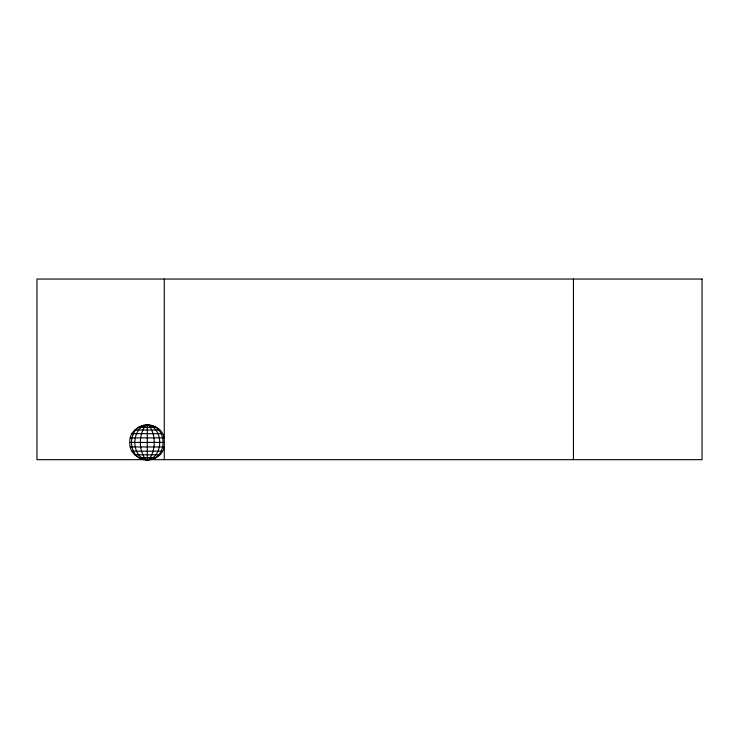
<?xml version="1.0" encoding="UTF-8"?>
<svg xmlns="http://www.w3.org/2000/svg" width="739" height="739" viewBox="0 0 739 739"><rect width="100%" height="100%" fill="white"/><g stroke="black" fill="none" stroke-linecap="round" stroke-linejoin="round"><path stroke-width="1.11" d="M130.36 446.966L164.224 446.966C159.966 466.244 128.872 462.152 129.759 442.421C128.872 422.69 159.966 418.597 164.224 437.885L130.36 437.885M147.292 424.897L145.555 425.488C138.618 434.735 138.618 450.106 145.555 459.353L147.292 459.954C168.289 460.046 168.289 424.805 147.292 424.897C126.286 424.805 126.286 460.046 147.292 459.954C163.892 457.561 163.892 427.281 147.292 424.897C130.692 427.281 130.692 457.561 147.292 459.954L149.029 459.353C155.966 450.106 155.966 434.735 149.029 425.488L147.292 424.897L147.292 459.954M142.747 425.488L151.828 425.488M138.526 427.244L156.049 427.244M134.895 430.024L159.689 430.024M132.105 433.664L162.469 433.664M129.759 442.421L164.224 442.421M132.105 451.187L162.469 451.187M134.895 454.818L159.689 454.818M138.526 457.607L156.049 457.607M142.747 459.353L151.828 459.353M573.446 279.046L573.446 459.667M164.261 279.046L164.261 459.667M702.05 279.046L36.95 279.046L36.95 459.667L702.05 459.667L702.05 279.046"/></g></svg>
